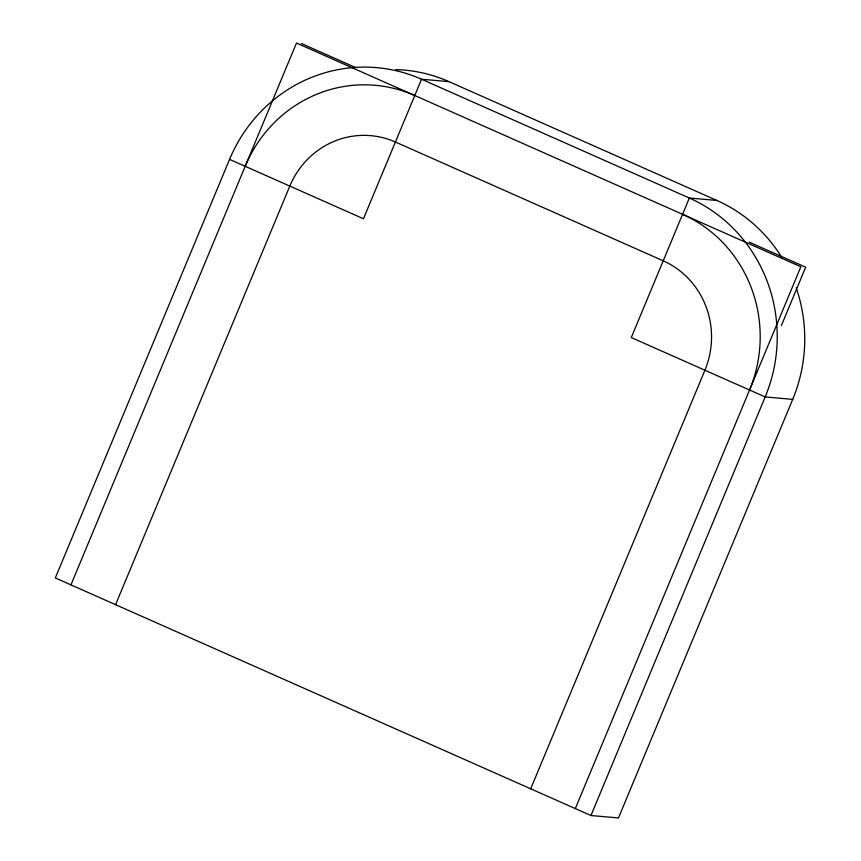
<?xml version="1.0" encoding="UTF-8"?>
<svg xmlns="http://www.w3.org/2000/svg" width="861" height="861" viewBox="0 0 861 861"><rect width="100%" height="100%" fill="white"/><g stroke="black" fill="none" stroke-linecap="round" stroke-linejoin="round"><path stroke-width="1.29" d="M781.487 256.965A151.687 145.918 -85 0 0 716.879 200.452L449.065 81.666L421.546 79.234A151.687 145.918 -85 0 0 229.564 159.371L55.319 577.946L590.947 815.528L618.467 817.95L792.701 399.375A151.687 145.918 -85 0 0 796.167 287.768M70.946 584.877L296.485 43.05L800.859 266.77L575.32 808.597M115.578 604.67L289.813 186.094A83.431 80.256 -85 0 1 395.403 142.022L663.218 260.818A83.431 80.256 -85 0 1 704.922 370.219L530.688 788.794M781.422 325.469L805.681 267.201L749.231 242.156M590.947 815.528L765.181 396.953A151.687 145.918 -85 0 0 689.349 198.03L421.546 79.234L363.46 218.759L229.564 159.371M716.879 200.452L689.349 198.03L631.274 337.555L765.181 396.953L792.701 399.375M301.296 43.47L355.302 67.427M682.579 214.303A133.993 128.892 -85 0 1 749.554 390.022M245.181 166.302A133.993 128.892 -85 0 1 414.765 95.517M395.694 69.59A151.687 145.918 -85 0 1 449.065 81.666"/></g></svg>
